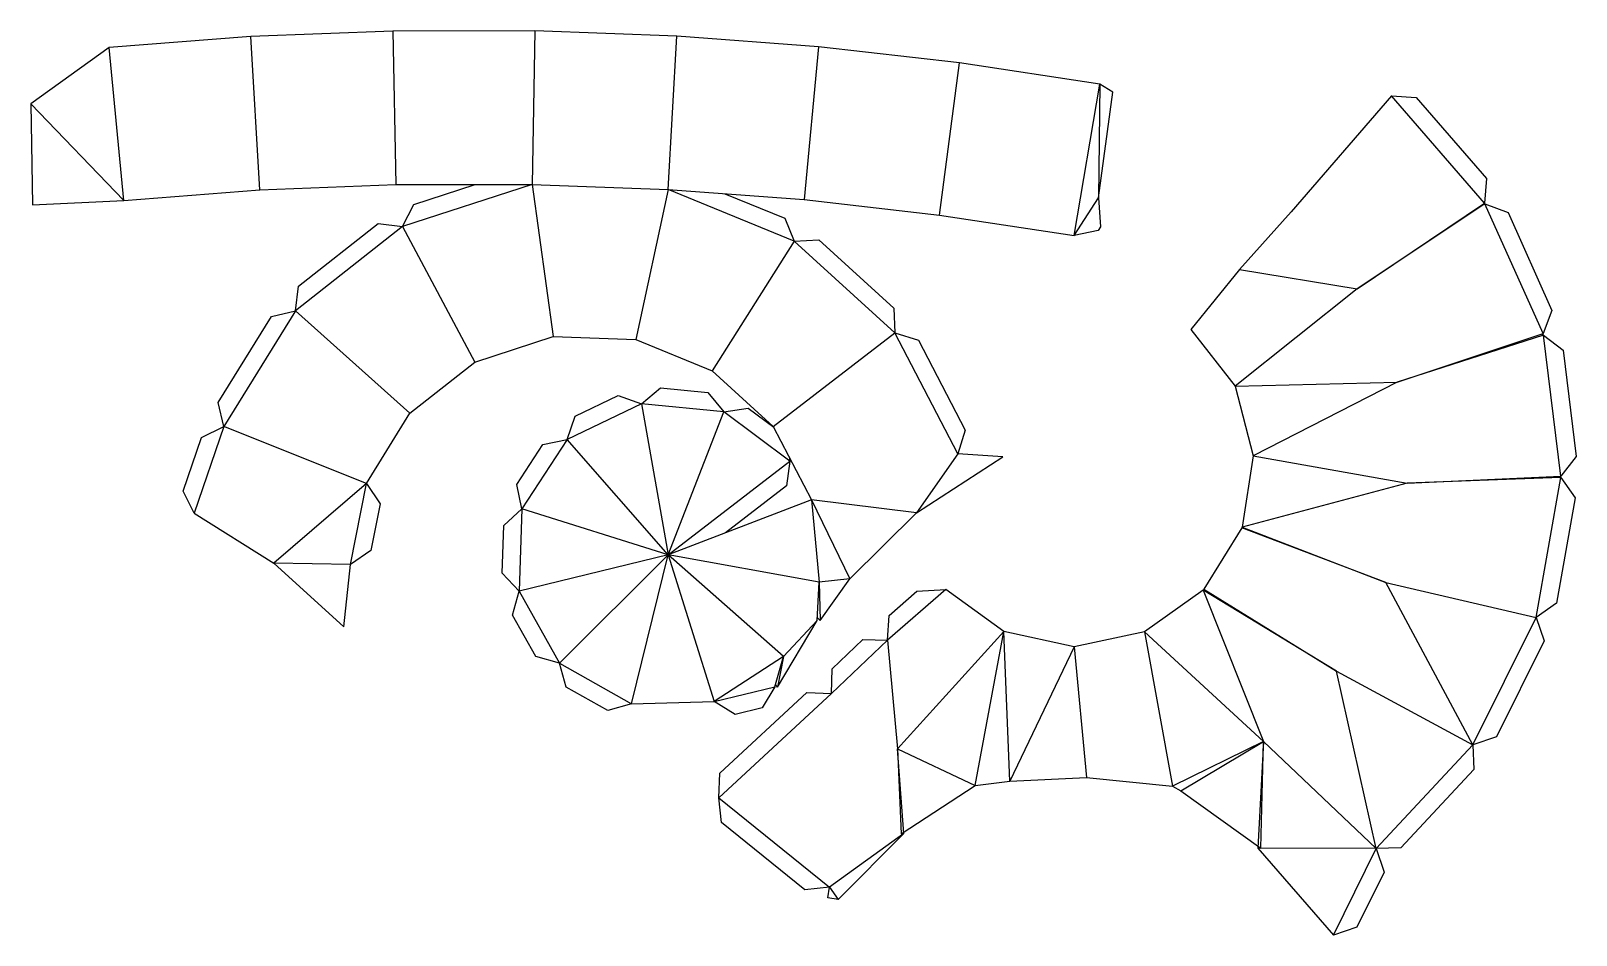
# Model space of a CAD drawing. Extents: x 15 to 970, y 0 to 558.
import ezdxf

# ---------------------------------------------------------------- set-up
doc = ezdxf.new("R2010")
doc.units = 0

msp = doc.modelspace()

# ---------------------------------------------------------------- linework, layer by layer
at = {"layer": 'CutLine', "color": 8, "linetype": 'CONTINUOUS'}
for p, q in [((150.862484, 554.667542), (63.377436, 547.894078)), ((238.541834, 558.108756), (150.862484, 554.667542)), ((326.288631, 558.212759), (238.541834, 558.108756)), ((413.975903, 554.979437), (326.288631, 558.212759)), ((501.476799, 548.413378), (413.975903, 554.979437)), ((63.377436, 547.894078), (15, 513.187656)), ((588.664629, 538.52412), (501.476799, 548.413378)), ((675.413251, 525.325952), (588.664629, 538.52412)), ((683.264796, 520.501635), (675.413251, 525.325952)), ((674.479151, 455.244053), (683.264796, 520.501635)), ((855.583491, 518.212759), (793.522278, 446.554748)), ((855.583491, 518.212759), (870.817226, 517.111256)), ((870.817226, 517.111256), (914.095147, 467.086949)), ((15, 513.187656), (15.980511, 450.835429)), ((72.491455, 453.53628), (156.381181, 460.031379)), ((156.381181, 460.031379), (240.45722, 463.331172)), ((240.45722, 463.331172), (324.59796, 463.430905)), ((251.511632, 451.025201), (289.540563, 463.389351)), ((408.681623, 460.33045), (492.586463, 454.034241)), ((914.095147, 467.086949), (912.993644, 451.853213)), ((15.980511, 450.835429), (72.491455, 453.53628)), ((244.580131, 437.415121), (251.511632, 451.025201)), ((443.641046, 457.707099), (480.65582, 442.576029)), ((492.586463, 454.034241), (576.191175, 444.551396)), ((674.479151, 455.244053), (675.726737, 437.28913)), ((913.234238, 451.493383), (834.279693, 398.962234)), ((912.993644, 451.853213), (912.876313, 451.255243)), ((913.234238, 451.493383), (927.504491, 446.04913)), ((180.222841, 400.62317), (229.416194, 439.241324)), ((229.416194, 439.241324), (244.580131, 437.415121)), ((480.65582, 442.576029), (486.566188, 428.492438)), ((576.191175, 444.551396), (659.374729, 431.895628)), ((793.522278, 446.554748), (761.624006, 411.019262)), ((927.504491, 446.04913), (954.532853, 385.676279)), ((674.308874, 435.097397), (659.374729, 431.895628)), ((675.726737, 437.28913), (674.308874, 435.097397)), ((486.566188, 428.492438), (501.823438, 429.196926)), ((501.823438, 429.196926), (548.039166, 387.060758)), ((761.624006, 411.019262), (731.531268, 373.942375)), ((178.396638, 385.459233), (180.222841, 400.62317)), ((130.625048, 328.772492), (163.530043, 381.957186)), ((163.530043, 381.957186), (178.396638, 385.459233)), ((548.039166, 387.060758), (548.743654, 371.803507)), ((954.532853, 385.676279), (949.0886, 371.406026)), ((731.531268, 373.942375), (758.868945, 338.886077)), ((289.189421, 353.77016), (337.708328, 369.544841)), ((337.708328, 369.544841), (388.692549, 367.664906)), ((388.692549, 367.664906), (435.917978, 348.359868)), ((548.743654, 371.803507), (563.311969, 367.216114)), ((563.311969, 367.216114), (592.210799, 311.752541)), ((949.401075, 370.451478), (859.015706, 341.391931)), ((949.0886, 371.406026), (948.459862, 370.148871)), ((949.401075, 370.451478), (961.440356, 361.05277)), ((249.058974, 322.26663), (289.189421, 353.77016)), ((961.440356, 361.05277), (969.526728, 295.402041)), ((435.917978, 348.359868), (473.619354, 313.986462)), ((392.181095, 328.065909), (403.978012, 337.767081)), ((403.978012, 337.767081), (433.258078, 334.91271)), ((433.258078, 334.91271), (442.95925, 323.115793)), ((758.868945, 338.886077), (770.043287, 295.857869)), ((134.127095, 313.905896), (130.625048, 328.772492)), ((351.250964, 320.389815), (377.770089, 333.12584)), ((377.770089, 333.12584), (392.181095, 328.065909)), ((442.95925, 323.115793), (458.076177, 325.297199)), ((458.076177, 325.297199), (473.885946, 313.474811)), ((222.216084, 278.880178), (249.058974, 322.26663)), ((346.191034, 305.978809), (351.250964, 320.389815)), ((109.063422, 274.108359), (120.407946, 307.192853)), ((120.407946, 307.192853), (134.127095, 313.905896)), ((331.244339, 302.836151), (346.191034, 305.978809)), ((473.619354, 313.986462), (497.194143, 268.740976)), ((592.210799, 311.752541), (587.623405, 297.184226)), ((315.167421, 278.198729), (331.244339, 302.836151)), ((615.371683, 295.360607), (587.623405, 297.184226)), ((483.817644, 292.562293), (481.850686, 277.415971)), ((483.448175, 295.122676), (483.817644, 292.562293)), ((562.106944, 260.619097), (615.371683, 295.360607)), ((770.043287, 295.857869), (763.211713, 251.930404)), ((969.526728, 295.402041), (960.12802, 283.36276)), ((222.216084, 278.880178), (230.72811, 266.198483)), ((318.310079, 263.252034), (315.167421, 278.198729)), ((481.850686, 277.415971), (444.05898, 248.311636)), ((960.163372, 282.502023), (865.104109, 279.028925)), ((960.12802, 283.36276), (959.314048, 282.470992)), ((960.163372, 282.502023), (968.926092, 269.992238)), ((115.776465, 260.38921), (109.063422, 274.108359)), ((497.194143, 268.740976), (408.711768, 234.721384)), ((968.926092, 269.992238), (957.451248, 204.848283)), ((115.776465, 260.38921), (165.14578, 229.686401)), ((230.72811, 266.198483), (225.049083, 237.332956)), ((307.156998, 252.817056), (318.310079, 263.252034)), ((520.983449, 219.854153), (562.106944, 260.619097)), ((306.178954, 223.41445), (307.156998, 252.817056)), ((763.019224, 251.425906), (739.661862, 213.600964)), ((852.057693, 217.742658), (763.019224, 251.425906)), ((763.713545, 251.163245), (763.211713, 251.930404)), ((165.14578, 229.686401), (208.330332, 190.308068)), ((225.049083, 237.332956), (212.367387, 228.82093)), ((208.330332, 190.308068), (212.367387, 228.82093)), ((316.613932, 212.261369), (306.178954, 223.41445)), ((502.64272, 194.142524), (520.983449, 219.854153)), ((312.484952, 197.556556), (316.613932, 212.261369)), ((500.792344, 194.165529), (502.013381, 217.950223)), ((545.138034, 197.288413), (562.288138, 212.235844)), ((562.288138, 212.235844), (580.09073, 213.425666)), ((616.076528, 187.323655), (580.09073, 213.425666)), ((739.229157, 212.893729), (702.999559, 187.131181)), ((821.58757, 162.990623), (739.229157, 212.893729)), ((740.154064, 212.333303), (739.661862, 213.600964)), ((957.451248, 204.848283), (944.941463, 196.085563)), ((326.889075, 171.905216), (312.484952, 197.556556)), ((476.247213, 152.967433), (500.792344, 194.165529)), ((502.64272, 194.142524), (500.877135, 195.81717)), ((544.092359, 182.050744), (545.138034, 197.288413)), ((944.941463, 196.085563), (949.791453, 181.602553)), ((509.904644, 164.35036), (528.823002, 182.40672)), ((528.823002, 182.40672), (544.092359, 182.050744)), ((659.517345, 177.879712), (616.076528, 187.323655)), ((702.999559, 187.131181), (659.517345, 177.879712)), ((949.791453, 181.602553), (920.291733, 122.398053)), ((341.593887, 167.776236), (326.889075, 171.905216)), ((474.65132, 153.336141), (479.80785, 172.017235)), ((345.684962, 153.060832), (341.593887, 167.776236)), ((509.548667, 149.081002), (509.904644, 164.35036)), ((371.299098, 138.59066), (345.684962, 153.060832)), ((474.65132, 153.336141), (466.688154, 140.3028)), ((476.247213, 152.967433), (475.037132, 154.73386)), ((386.014501, 142.681736), (437.009372, 144.246475)), ((450.042712, 136.283309), (437.009372, 144.246475)), ((440.58473, 99.927106), (494.286358, 149.665732)), ((494.286358, 149.665732), (509.548667, 149.081002)), ((386.014501, 142.681736), (371.299098, 138.59066)), ((466.688154, 140.3028), (450.042712, 136.283309)), ((554.242794, 62.690049), (550.258978, 114.954052)), ((776.378498, 119.604535), (772.960808, 53.631416)), ((920.291733, 122.398053), (905.808723, 117.548062)), ((905.808723, 117.548062), (906.346185, 102.284015)), ((440, 84.664797), (440.58473, 99.927106)), ((619.697235, 95.073261), (667.143932, 97.288508)), ((667.143932, 97.288508), (720.130706, 91.992968)), ((906.346185, 102.284015), (861.24815, 53.894182)), ((552.517299, 62.587108), (598.309643, 92.302112)), ((598.309643, 92.302112), (619.697235, 95.073261)), ((720.130706, 91.992968), (725.310005, 89.086068)), ((725.310005, 89.086068), (774.761894, 53.562733)), ((441.604642, 69.475816), (440, 84.664797)), ((493.032684, 27.875741), (441.604642, 69.475816)), ((513.627391, 22.017211), (554.242794, 62.690049)), ((772.960808, 53.631416), (819.564936, 0)), ((861.24815, 53.894182), (845.984103, 53.356721)), ((845.984103, 53.356721), (850.870392, 38.885916)), ((850.870392, 38.885916), (834.03574, 4.886289)), ((508.221665, 29.480383), (493.032684, 27.875741)), ((507.192942, 23.045934), (508.221665, 29.480383)), ((513.627391, 22.017211), (507.192942, 23.045934)), ((834.03574, 4.886289), (819.564936, 0))]:
    msp.add_line(p, q, dxfattribs=at)
at = {"layer": 'MountainLine', "color": 5, "linetype": 'CONTINUOUS'}
for p, q in [((659.374729, 431.895628), (675.413251, 525.325952)), ((550.258978, 114.954052), (598.309643, 92.302112)), ((776.378498, 119.604535), (720.130706, 91.992968))]:
    msp.add_line(p, q, dxfattribs=at)
at = {"layer": 'ValleyLine', "color": 1, "linetype": 'CONTINUOUS'}
for p, q in [((156.381181, 460.031379), (150.862484, 554.667542)), ((238.541834, 558.108756), (240.45722, 463.331172)), ((326.288631, 558.212759), (324.59796, 463.430905)), ((408.681623, 460.33045), (413.975903, 554.979437)), ((72.491455, 453.53628), (63.377436, 547.894078)), ((501.476799, 548.413378), (492.586463, 454.034241)), ((576.191175, 444.551396), (588.664629, 538.52412)), ((675.413251, 525.325952), (674.479151, 455.244053)), ((912.993644, 451.853213), (855.583491, 518.212759)), ((72.491455, 453.53628), (15, 513.187656)), ((324.59796, 463.430905), (244.580131, 437.415121)), ((324.59796, 463.430905), (408.681623, 460.33045)), ((324.59796, 463.430905), (337.708328, 369.544841)), ((408.681623, 460.33045), (388.692549, 367.664906)), ((486.566188, 428.492438), (408.681623, 460.33045)), ((659.374729, 431.895628), (674.479151, 455.244053)), ((834.279693, 398.962234), (912.993644, 451.853213)), ((949.0886, 371.406026), (913.234238, 451.493383)), ((244.580131, 437.415121), (178.396638, 385.459233)), ((244.580131, 437.415121), (289.189421, 353.77016)), ((486.566188, 428.492438), (435.917978, 348.359868)), ((548.743654, 371.803507), (486.566188, 428.492438)), ((761.624006, 411.019262), (834.279693, 398.962234)), ((834.279693, 398.962234), (758.868945, 338.886077)), ((178.396638, 385.459233), (134.127095, 313.905896)), ((178.396638, 385.459233), (249.058974, 322.26663)), ((473.619354, 313.986462), (548.743654, 371.803507)), ((587.623405, 297.184226), (548.743654, 371.803507)), ((859.015706, 341.391931), (949.0886, 371.406026)), ((960.12802, 283.36276), (949.401075, 370.451478)), ((758.868945, 338.886077), (859.015706, 341.391931)), ((859.015706, 341.391931), (770.043287, 295.857869)), ((392.181095, 328.065909), (346.191034, 305.978809)), ((442.95925, 323.115793), (392.181095, 328.065909)), ((392.181095, 328.065909), (408.711768, 234.721384)), ((408.711768, 234.721384), (442.95925, 323.115793)), ((483.817644, 292.562293), (442.95925, 323.115793)), ((134.127095, 313.905896), (115.776465, 260.38921)), ((222.216084, 278.880178), (134.127095, 313.905896)), ((346.191034, 305.978809), (318.310079, 263.252034)), ((408.711768, 234.721384), (346.191034, 305.978809)), ((587.623405, 297.184226), (562.106944, 260.619097)), ((408.711768, 234.721384), (483.817644, 292.562293)), ((770.043287, 295.857869), (865.104109, 279.028925)), ((222.216084, 278.880178), (165.14578, 229.686401)), ((212.367387, 228.82093), (222.216084, 278.880178)), ((865.104109, 279.028925), (763.211713, 251.930404)), ((865.104109, 279.028925), (960.12802, 283.36276)), ((944.941463, 196.085563), (960.163372, 282.502023)), ((562.106944, 260.619097), (497.194143, 268.740976)), ((497.194143, 268.740976), (520.983449, 219.854153)), ((497.194143, 268.740976), (502.013381, 217.950223)), ((318.310079, 263.252034), (316.613932, 212.261369)), ((408.711768, 234.721384), (318.310079, 263.252034)), ((763.211713, 251.930404), (852.057693, 217.742658)), ((212.367387, 228.82093), (165.14578, 229.686401)), ((408.711768, 234.721384), (316.613932, 212.261369)), ((341.593887, 167.776236), (408.711768, 234.721384)), ((386.014501, 142.681736), (408.711768, 234.721384)), ((479.80785, 172.017235), (408.711768, 234.721384)), ((408.711768, 234.721384), (437.009372, 144.246475)), ((502.013381, 217.950223), (408.711768, 234.721384)), ((520.983449, 219.854153), (502.013381, 217.950223)), ((316.613932, 212.261369), (341.593887, 167.776236)), ((502.013381, 217.950223), (502.64272, 194.142524)), ((580.09073, 213.425666), (544.092359, 182.050744)), ((739.229157, 212.893729), (776.378498, 119.604535)), ((739.661862, 213.600964), (821.58757, 162.990623)), ((852.057693, 217.742658), (944.941463, 196.085563)), ((905.808723, 117.548062), (852.057693, 217.742658)), ((500.792344, 194.165529), (479.80785, 172.017235)), ((905.808723, 117.548062), (944.941463, 196.085563)), ((544.092359, 182.050744), (509.548667, 149.081002)), ((544.092359, 182.050744), (550.258978, 114.954052)), ((616.076528, 187.323655), (550.258978, 114.954052)), ((598.309643, 92.302112), (616.076528, 187.323655)), ((619.697235, 95.073261), (616.076528, 187.323655)), ((776.378498, 119.604535), (702.999559, 187.131181)), ((702.999559, 187.131181), (720.130706, 91.992968)), ((479.80785, 172.017235), (437.009372, 144.246475)), ((479.80785, 172.017235), (476.247213, 152.967433)), ((659.517345, 177.879712), (619.697235, 95.073261)), ((659.517345, 177.879712), (667.143932, 97.288508)), ((341.593887, 167.776236), (386.014501, 142.681736)), ((821.58757, 162.990623), (905.808723, 117.548062)), ((845.984103, 53.356721), (821.58757, 162.990623)), ((437.009372, 144.246475), (474.65132, 153.336141)), ((509.548667, 149.081002), (440, 84.664797)), ((550.258978, 114.954052), (552.517299, 62.587108)), ((725.310005, 89.086068), (776.378498, 119.604535)), ((774.761894, 53.562733), (776.378498, 119.604535)), ((776.378498, 119.604535), (845.984103, 53.356721)), ((845.984103, 53.356721), (905.808723, 117.548062)), ((440, 84.664797), (508.221665, 29.480383)), ((554.242794, 62.690049), (508.221665, 29.480383)), ((845.984103, 53.356721), (772.960808, 53.631416)), ((819.564936, 0), (845.984103, 53.356721)), ((508.221665, 29.480383), (513.627391, 22.017211))]:
    msp.add_line(p, q, dxfattribs=at)

doc.saveas('drawing.dxf')
